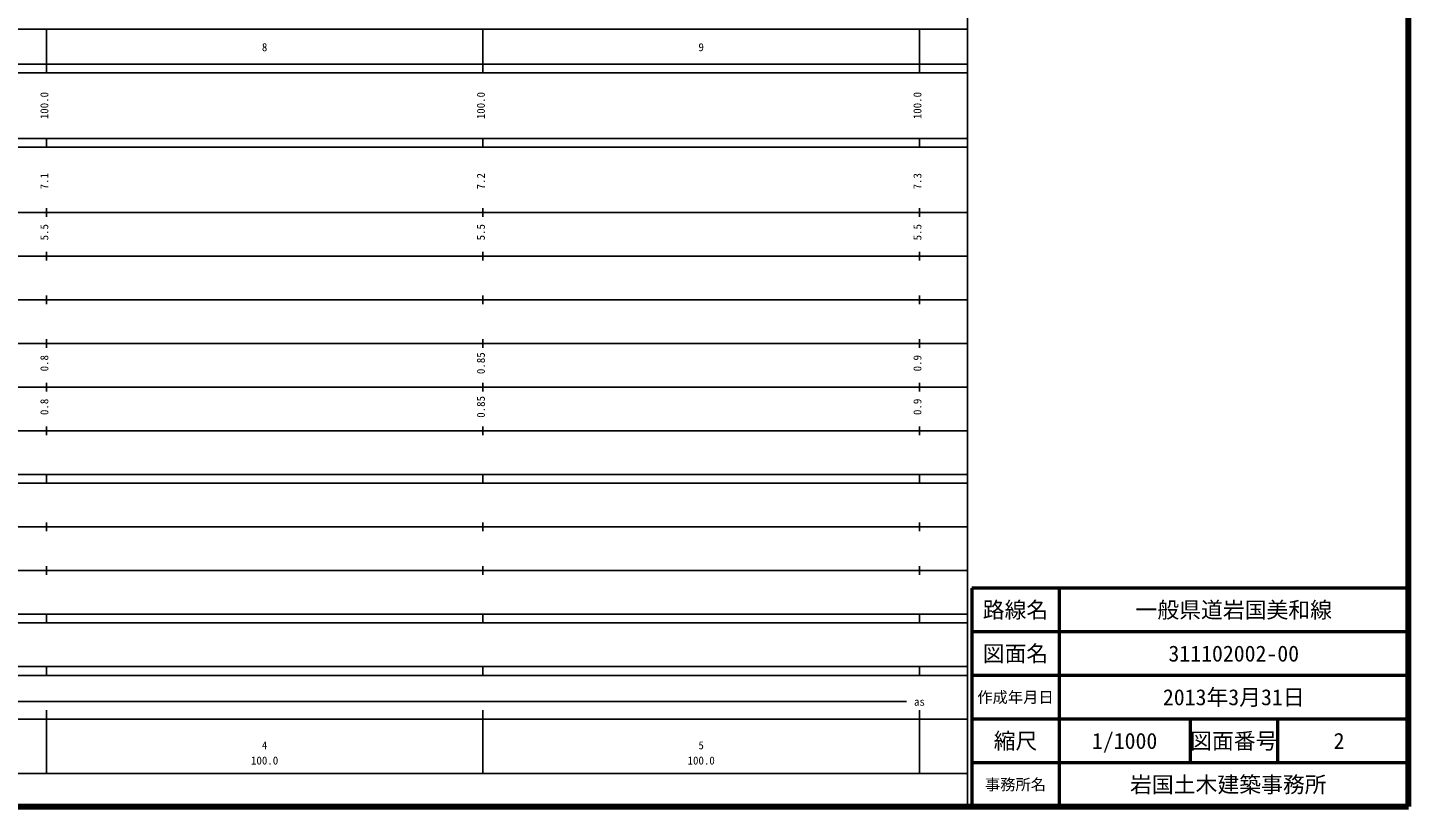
# Model space of a CAD drawing. Units: millimetres on the paper, enlarged 1000 times. Extents: x 47210 to 687210, y -1152 to 358848.
# Drawn here: x 370921 to 687210, y -1152 to 177205 of the extents above; entities that cross this region are included whole.
import ezdxf
from ezdxf.enums import TextEntityAlignment as Align

# ---------------------------------------------------------------- set-up
doc = ezdxf.new("R2010")
doc.units = ezdxf.units.MM
doc.header["$LTSCALE"] = 1000
for name, color, linetype, lineweight in [('M-TTL', 2, 'Continuous', 140), ('M-TTL-BAND', 7, 'Continuous', 25), ('M-TTL-FRAM', 2, 'Continuous', 50), ('M-TTL-LINE', 7, 'Continuous', 50)]:
    doc.layers.add(name, color=color, linetype=linetype, lineweight=lineweight)
doc.layers.add('M-TTL-TXT', color=7, linetype='Continuous')
doc.styles.add('ＭＳ ゴシック', font='')
doc.styles.get('ＭＳ ゴシック').set_extended_font_data('MS Gothic')

msp = doc.modelspace()

# ---------------------------------------------------------------- linework, layer by layer
at = {"layer": 'M-TTL'}
for p, q in [((687210, -1152), (687210, 358848)), ((47210, -1152), (687210, -1152))]:
    msp.add_line(p, q, dxfattribs=at)
at = {"layer": 'M-TTL-BAND'}
for p, q in [((586210, -1152), (586210, 348848)), ((75210, 176848), (586210, 176848)), ((375210, 166848), (375210, 176848)), ((475210, 166848), (475210, 176848)), ((575210, 166848), (575210, 176848)), ((47210, 168848), (586210, 168848)), ((47210, 166848), (586210, 166848)), ((47210, 151848), (586210, 151848)), ((375210, 149848), (375210, 151848)), ((475210, 149848), (475210, 151848)), ((575210, 149848), (575210, 151848)), ((47210, 149848), (586210, 149848)), ((47210, 134848), (586210, 134848)), ((375210, 133848), (375210, 135848)), ((475210, 133848), (475210, 135848)), ((575210, 133848), (575210, 135848)), ((53210, 124848), (586210, 124848)), ((375210, 123848), (375210, 125848)), ((475210, 123848), (475210, 125848)), ((575210, 123848), (575210, 125848)), ((59210, 114848), (586210, 114848)), ((375210, 113848), (375210, 115848)), ((475210, 113848), (475210, 115848)), ((575210, 113848), (575210, 115848)), ((53210, 104848), (586210, 104848)), ((375210, 103848), (375210, 105848)), ((475210, 103848), (475210, 105848)), ((575210, 103848), (575210, 105848)), ((375210, 93848), (375210, 95848)), ((475210, 93848), (475210, 95848)), ((575210, 93848), (575210, 95848)), ((59210, 94848), (586210, 94848)), ((375210, 83848), (375210, 85848)), ((475210, 83848), (475210, 85848)), ((575210, 83848), (575210, 85848)), ((63960, 84848), (586210, 84848)), ((47210, 72848), (586210, 72848)), ((63960, 74848), (586210, 74848)), ((375210, 72848), (375210, 74848)), ((475210, 72848), (475210, 74848)), ((575210, 72848), (575210, 74848)), ((375210, 61848), (375210, 63848)), ((475210, 61848), (475210, 63848)), ((575210, 61848), (575210, 63848)), ((56210, 62848), (586210, 62848)), ((375210, 51848), (375210, 53848)), ((475210, 51848), (475210, 53848)), ((575210, 51848), (575210, 53848)), ((47210, 52848), (586210, 52848)), ((47210, 42848), (586210, 42848)), ((375210, 40848), (375210, 42848)), ((475210, 40848), (475210, 42848)), ((575210, 40848), (575210, 42848)), ((62460, 40848), (586210, 40848)), ((47210, 28848), (586210, 28848)), ((62460, 30848), (586210, 30848)), ((375210, 28848), (375210, 30848)), ((475210, 28848), (475210, 30848)), ((575210, 28848), (575210, 30848)), ((78210, 22848), (572210, 22848)), ((375210, 6348), (375210, 20848)), ((475210, 6348), (475210, 20848)), ((575210, 6348), (575210, 20848)), ((47210, 18848), (586210, 18848)), ((75210, 6348), (586210, 6348))]:
    msp.add_line(p, q, dxfattribs=at)
at = {"layer": 'M-TTL-FRAM'}
for p, q in [((687210, 48848), (587210, 48848)), ((587210, 48848), (587210, -1152))]:
    msp.add_line(p, q, dxfattribs=at)
at = {"layer": 'M-TTL-LINE'}
for p, q in [((607210, 48848), (607210, -1152)), ((687210, 38848), (587210, 38848)), ((687210, 28848), (587210, 28848)), ((687210, 18848), (587210, 18848)), ((637210, 18848), (637210, 16348)), ((637210, 16348), (637210, 11348)), ((657210, 18848), (657210, 16348)), ((657210, 16348), (657210, 11348)), ((637210, 11348), (637210, 8848)), ((657210, 11348), (657210, 8848)), ((687210, 8848), (587210, 8848))]:
    msp.add_line(p, q, dxfattribs=at)

# ---------------------------------------------------------------- texts
at = {"layer": 'M-TTL-BAND', "style": 'ＭＳ ゴシック'}
for s, p in [('8', (425210, 171253)), ('9', (525210, 171253)), ('as', (575210, 21348)), ('4', (425210, 11371)), ('5', (525210, 11371)), ('100.0', (425210, 7881)), ('100.0', (525210, 7881))]:
    msp.add_text(s, height=1833, dxfattribs=at).set_placement(p, align=Align.BOTTOM_CENTER)
for s, p in [('100.0', (376210, 159348)), ('100.0', (476210, 159348)), ('100.0', (576210, 159348)), ('7.1', (376210, 142022)), ('7.2', (476210, 142022)), ('7.3', (576210, 142022)), ('5.5', (376210, 130348)), ('5.5', (476210, 130348)), ('5.5', (576210, 130348)), ('0.8', (376210, 100348)), ('0.85', (476210, 100348)), ('0.9', (576210, 100348)), ('0.8', (376210, 90348)), ('0.85', (476210, 90348)), ('0.9', (576210, 90348))]:
    msp.add_text(s, height=1833, rotation=90, dxfattribs=at).set_placement(p, align=Align.BOTTOM_CENTER)
at = {"layer": 'M-TTL-TXT', "style": 'ＭＳ ゴシック'}
for s, height, p in [('路線名', 3666, (597210, 43848)), ('路線名', 3666, (597210, 43848)), ('一般県道岩国美和線', 3666, (647210, 43848)), ('図面名', 3666, (597210, 33848)), ('図面名', 3666, (597210, 33848)), ('311102002-00', 3666, (647210, 33848)), ('作成年月日', 2566, (597210, 23848)), ('作成年月日', 2566, (597210, 23848)), ('2013年3月31日', 3666, (647210, 23848)), ('縮尺', 3666, (597210, 13848)), ('縮尺', 3666, (597210, 13848)), ('1/1000', 3666, (622210, 13848)), ('図面番号', 3666, (647210, 13848)), ('図面番号', 3666, (647210, 13848)), ('2', 3666, (671335, 13848)), ('事務所名', 2566, (597210, 3848)), ('事務所名', 2566, (597210, 3848)), ('岩国土木建築事務所 ', 3666, (647210, 3848))]:
    msp.add_text(s, height=height, dxfattribs=at).set_placement(p, align=Align.MIDDLE_CENTER)

doc.saveas('drawing.dxf')
